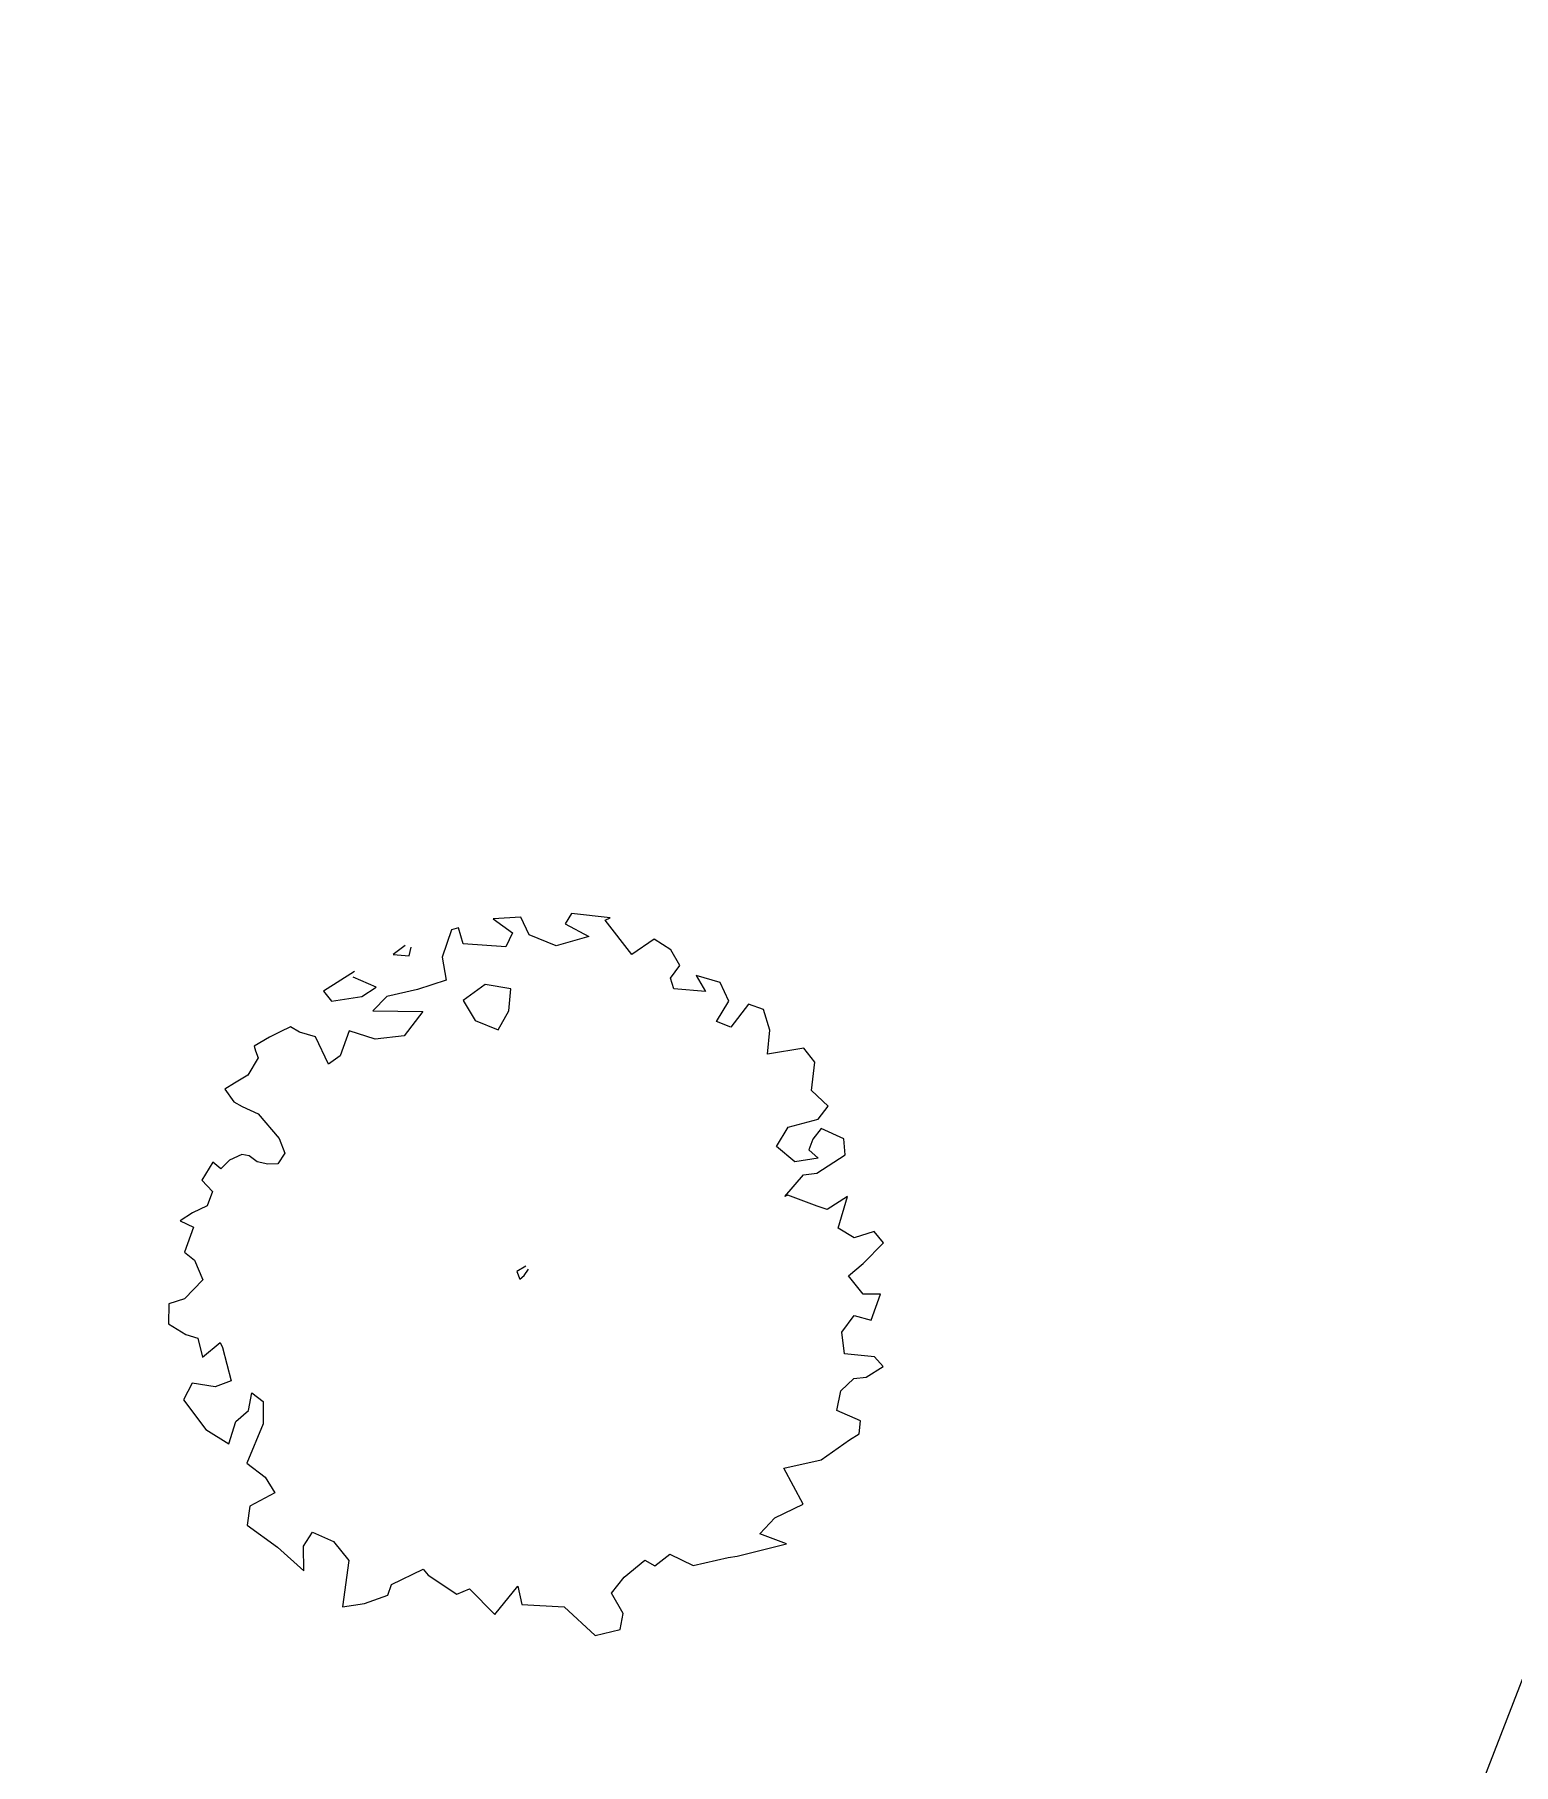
# Model space of a CAD drawing. Extents: x 2080 to 102394, y 2071 to 93424.
# Drawn here: x 83307.2 to 83537.2, y 81578 to 81847.1 of the extents above; entities that cross this region are included whole.
import ezdxf

# ---------------------------------------------------------------- set-up
doc = ezdxf.new("R2010")
doc.units = 0
doc.header["$LTSCALE"] = 20
doc.header["$MEASUREMENT"] = 0
doc.layers.add('Mango tree', color=96, linetype='Continuous', lineweight=5)
doc.layers.add('sappotta', color=114, linetype='Continuous', lineweight=5)

# ---------------------------------------------------------------- blocks, each defined once
blk = doc.blocks.new('NEEM')
at = {"layer": 'sappotta', "linetype": 'Continuous'}
for p, q in [((0.1622, 1.1437), (0.1418, 1.1119)), ((0.2828, 1.1298), (0.1622, 1.1437)), ((-0.2131, 1.0923), (-0.2421, 1.0068)), ((-0.1911, 1.0989), (-0.2131, 1.0923)), ((-0.177, 1.0484), (-0.1911, 1.0989)), ((0.0031, 1.1323), (-0.083, 1.1274)), ((-0.083, 1.1274), (-0.0227, 1.0834)), ((-0.0227, 1.0834), (-0.0431, 1.0394)), ((0.0298, 1.0769), (0.0031, 1.1323)), ((0.1418, 1.1119), (0.2162, 1.072)), ((0.2671, 1.1233), (0.2828, 1.1298)), ((0.3509, 1.0158), (0.2671, 1.1233)), ((-0.3588, 1.0435), (-0.3956, 1.0158)), ((-0.3455, 1.0109), (-0.34, 1.0386)), ((-0.0431, 1.0394), (-0.177, 1.0484)), ((0.1144, 1.0427), (0.0298, 1.0769)), ((0.2162, 1.072), (0.1144, 1.0427)), ((0.4207, 1.063), (0.3509, 1.0158)), ((0.4731, 1.0296), (0.4207, 1.063)), ((0.5006, 0.9816), (0.4731, 1.0296)), ((-0.3956, 1.0158), (-0.3455, 1.0109)), ((-0.2421, 1.0068), (-0.2303, 0.9351)), ((0.4716, 0.9417), (0.5006, 0.9816)), ((-0.517, 0.9628), (-0.6142, 0.9009)), ((-0.5209, 0.9449), (-0.5209, 0.9449)), ((-0.4489, 0.9131), (-0.5209, 0.9449)), ((-0.2303, 0.9351), (-0.3196, 0.9058)), ((-0.1081, 0.9221), (-0.177, 0.8716)), ((-0.0274, 0.9083), (-0.1081, 0.9221)), ((0.4825, 0.9083), (0.4716, 0.9417)), ((0.5515, 0.9498), (0.5813, 0.9001)), ((0.6267, 0.9278), (0.5515, 0.9498)), ((0.6541, 0.87), (0.6267, 0.9278)), ((-0.6142, 0.9009), (-0.5891, 0.87)), ((-0.5891, 0.87), (-0.4935, 0.8838)), ((-0.4935, 0.8838), (-0.4489, 0.9131)), ((-0.4152, 0.8838), (-0.459, 0.839)), ((-0.3196, 0.9058), (-0.4152, 0.8838)), ((-0.177, 0.8716), (-0.1394, 0.8089)), ((-0.0345, 0.839), (-0.0274, 0.9083)), ((0.5813, 0.9001), (0.4825, 0.9083)), ((0.6157, 0.8064), (0.6541, 0.87)), ((-0.459, 0.839), (-0.3032, 0.8374)), ((-0.3032, 0.8374), (-0.3611, 0.7616)), ((-0.0674, 0.7796), (-0.0345, 0.839)), ((0.7152, 0.8602), (0.6604, 0.7877)), ((0.7622, 0.8439), (0.7152, 0.8602)), ((0.7826, 0.7787), (0.7622, 0.8439)), ((-0.7489, 0.7739), (-0.7826, 0.7567)), ((-0.7168, 0.7893), (-0.7489, 0.7739)), ((-0.6886, 0.7722), (-0.7168, 0.7893)), ((-0.6384, 0.7576), (-0.6886, 0.7722)), ((-0.5985, 0.672), (-0.6384, 0.7576)), ((-0.5335, 0.7763), (-0.5617, 0.6989)), ((-0.452, 0.7502), (-0.5335, 0.7763)), ((-0.3611, 0.7616), (-0.452, 0.7502)), ((-0.1394, 0.8089), (-0.0674, 0.7796)), ((0.6604, 0.7877), (0.6157, 0.8064)), ((0.7755, 0.7038), (0.7826, 0.7787)), ((-0.7826, 0.7567), (-0.8304, 0.7291)), ((-0.8304, 0.7291), (-0.8264, 0.7144)), ((-0.8264, 0.7144), (-0.8178, 0.6924)), ((0.8883, 0.7225), (0.7755, 0.7038)), ((0.9236, 0.6785), (0.8883, 0.7225)), ((-0.8178, 0.6924), (-0.8499, 0.6378)), ((-0.5617, 0.6989), (-0.5985, 0.672)), ((0.9126, 0.5906), (0.9236, 0.6785)), ((-0.8922, 0.6126), (-0.9228, 0.5938)), ((-0.8499, 0.6378), (-0.8922, 0.6126)), ((-0.9228, 0.5938), (-0.8946, 0.5547)), ((-0.8946, 0.5547), (-0.868, 0.5401)), ((0.9643, 0.5409), (0.9126, 0.5906)), ((-0.868, 0.5401), (-0.8178, 0.5173)), ((-0.8178, 0.5173), (-0.752, 0.4399)), ((0.8398, 0.4749), (0.9338, 0.5002)), ((0.9338, 0.5002), (0.9643, 0.5409)), ((-0.752, 0.4399), (-0.7348, 0.3943)), ((0.8037, 0.4146), (0.8398, 0.4749)), ((0.9165, 0.4374), (0.904, 0.404)), ((0.9424, 0.4708), (0.9165, 0.4374)), ((1.0137, 0.4391), (0.9424, 0.4708)), ((1.0176, 0.3886), (1.0137, 0.4391)), ((-0.8695, 0.3894), (-0.9079, 0.3723)), ((-0.846, 0.3861), (-0.8695, 0.3894)), ((-0.821, 0.3674), (-0.846, 0.3861)), ((-0.7348, 0.3943), (-0.7567, 0.3609)), ((0.8601, 0.3666), (0.8037, 0.4146)), ((0.904, 0.404), (0.933, 0.378)), ((0.9298, 0.3315), (1.0176, 0.3886)), ((-0.9604, 0.3657), (-0.9941, 0.3095)), ((-0.9345, 0.3454), (-0.9604, 0.3657)), ((-0.9079, 0.3723), (-0.9345, 0.3454)), ((-0.7881, 0.3592), (-0.821, 0.3674)), ((-0.7567, 0.3609), (-0.7881, 0.3592)), ((0.8288, 0.259), (0.8875, 0.3258)), ((0.933, 0.378), (0.8601, 0.3666)), ((0.8875, 0.3258), (0.9298, 0.3315)), ((-0.9941, 0.3095), (-0.9612, 0.2745)), ((-0.9612, 0.2745), (-0.9776, 0.2289)), ((-0.9776, 0.2289), (-1.0231, 0.2077)), ((0.8382, 0.2623), (0.8288, 0.259)), ((0.9306, 0.2281), (0.8382, 0.2623)), ((0.962, 0.2175), (0.9306, 0.2281)), ((1.0254, 0.259), (0.962, 0.2175)), ((0.9964, 0.1597), (1.0254, 0.259)), ((-1.0231, 0.2077), (-1.0622, 0.1825)), ((-1.0622, 0.1825), (-1.0199, 0.1621)), ((-1.0199, 0.1621), (-1.0489, 0.0839)), ((1.0458, 0.1287), (0.9964, 0.1597)), ((1.1092, 0.1491), (1.0458, 0.1287)), ((1.074, 0.0489), (1.1374, 0.114)), ((1.1374, 0.114), (1.1092, 0.1491)), ((-1.0489, 0.0839), (-1.0168, 0.0595)), ((-1.0168, 0.0595), (-0.991, -0.0024)), ((0.0196, 0.0407), (-0.0094, 0.0244)), ((-0.0094, 0.0244), (0, 0)), ((0, 0), (0.0141, 0.0114)), ((0.0141, 0.0114), (0.0274, 0.031)), ((1.0286, 0.0106), (1.074, 0.0489)), ((1.074, -0.0472), (1.0286, 0.0106)), ((-0.991, -0.0024), (-1.0481, -0.0619)), ((1.1288, -0.0472), (1.074, -0.0472)), ((1.0998, -0.1287), (1.1288, -0.0472)), ((-1.0975, -0.0774), (-1.0983, -0.1401)), ((-1.0481, -0.0619), (-1.0975, -0.0774)), ((-1.0983, -0.1401), (-1.0442, -0.1727)), ((1.0074, -0.1662), (1.0458, -0.114)), ((1.0458, -0.114), (1.0998, -0.1287)), ((-1.0442, -0.1727), (-1.0066, -0.1849)), ((-1.0066, -0.1849), (-0.9917, -0.2436)), ((-0.9917, -0.2436), (-0.9369, -0.1979)), ((-0.9369, -0.1979), (-0.9298, -0.2134)), ((-0.9298, -0.2134), (-0.9024, -0.3177)), ((1.016, -0.2338), (1.0074, -0.1662)), ((1.11, -0.2427), (1.016, -0.2338)), ((1.1367, -0.2729), (1.11, -0.2427)), ((-0.9024, -0.3177), (-0.9526, -0.3364)), ((1.0043, -0.3495), (1.045, -0.3112)), ((1.045, -0.3112), (1.0834, -0.3063)), ((1.0834, -0.3063), (1.1367, -0.2729)), ((-1.0246, -0.325), (-1.0521, -0.378)), ((-1.0521, -0.378), (-0.9816, -0.4708)), ((-0.9526, -0.3364), (-1.0246, -0.325)), ((-0.8484, -0.4114), (-0.8374, -0.3552)), ((-0.8374, -0.3552), (-0.8029, -0.3828)), ((0.9917, -0.4105), (1.0043, -0.3495)), ((-0.8883, -0.4456), (-0.8484, -0.4114)), ((-0.8029, -0.3828), (-0.8029, -0.4521)), ((1.0662, -0.4431), (0.9917, -0.4105)), ((-0.9816, -0.4708), (-0.9103, -0.5156)), ((-0.9103, -0.5156), (-0.8883, -0.4456)), ((-0.8029, -0.4521), (-0.8531, -0.5759)), ((1.0317, -0.5026), (1.0615, -0.4839)), ((1.0615, -0.4839), (1.0662, -0.4431)), ((0.9432, -0.5653), (1.0317, -0.5026)), ((-0.8531, -0.5759), (-0.7967, -0.6191)), ((0.8264, -0.5914), (0.9432, -0.5653)), ((0.8868, -0.7038), (0.8264, -0.5914)), ((-0.7967, -0.6191), (-0.7661, -0.668)), ((-0.7661, -0.668), (-0.8445, -0.7103)), ((-0.8445, -0.7103), (-0.8523, -0.7698)), ((0.7512, -0.7967), (0.7975, -0.747)), ((0.7975, -0.747), (0.8868, -0.7038)), ((-0.8523, -0.7698), (-0.7575, -0.8382)), ((-0.676, -0.8358), (-0.6486, -0.791)), ((-0.6486, -0.791), (-0.582, -0.8203)), ((0.8343, -0.8276), (0.7512, -0.7967)), ((-0.7575, -0.8382), (-0.6753, -0.9123)), ((-0.6753, -0.9123), (-0.676, -0.8358)), ((-0.582, -0.8203), (-0.5343, -0.8806)), ((0.423, -0.8968), (0.47, -0.8602)), ((0.47, -0.8602), (0.5429, -0.896)), ((0.68, -0.8667), (0.8343, -0.8276)), ((-0.5343, -0.8806), (-0.5538, -1.0247)), ((-0.4011, -0.9547), (-0.3016, -0.9074)), ((-0.3016, -0.9074), (-0.2859, -0.9262)), ((0.3267, -0.9319), (0.3909, -0.8789)), ((0.3909, -0.8789), (0.423, -0.8968)), ((0.5429, -0.896), (0.6518, -0.8708)), ((0.6518, -0.8708), (0.68, -0.8667)), ((-0.4128, -0.9881), (-0.4011, -0.9547)), ((-0.2859, -0.9262), (-0.1966, -0.9856)), ((-0.1966, -0.9856), (-0.1575, -0.9685)), ((-0.1575, -0.9685), (-0.0783, -1.0492)), ((-0.0783, -1.0492), (-0.0063, -0.9604)), ((-0.0063, -0.9604), (0.0063, -1.0174)), ((0.2867, -0.9824), (0.3267, -0.9319)), ((-0.5538, -1.0247), (-0.4857, -1.015)), ((-0.4857, -1.015), (-0.4128, -0.9881)), ((0.0063, -1.0174), (0.1394, -1.0255)), ((0.1394, -1.0255), (0.2358, -1.1152)), ((0.3235, -1.0459), (0.2867, -0.9824)), ((0.3141, -1.0964), (0.3235, -1.0459)), ((0.2358, -1.1152), (0.3141, -1.0964))]:
    blk.add_line(p, q, dxfattribs=at)

msp = doc.modelspace()

# ---------------------------------------------------------------- linework, layer by layer
at = {"linetype": 'Continuous', "ltscale": 0.5}
msp.add_lwpolyline([(83587.929, 81718.411), (83435.16, 81324.384), (83367.578, 81138.299), (83360.401, 81110.993)], dxfattribs=at)
msp.add_arc((87591.967, 80275.249), 4667.767, 153.233539, 166.076429, dxfattribs=at)

# ---------------------------------------------------------------- block references
at = {"layer": 'Mango tree', "linetype": 'Continuous', "xscale": 49.73619491429417, "yscale": 49.73619491435238, "zscale": 49.7361949140131}
msp.add_blockref('NEEM', (83382.653, 81653.517, 0.038), dxfattribs=at)

doc.saveas('drawing.dxf')
